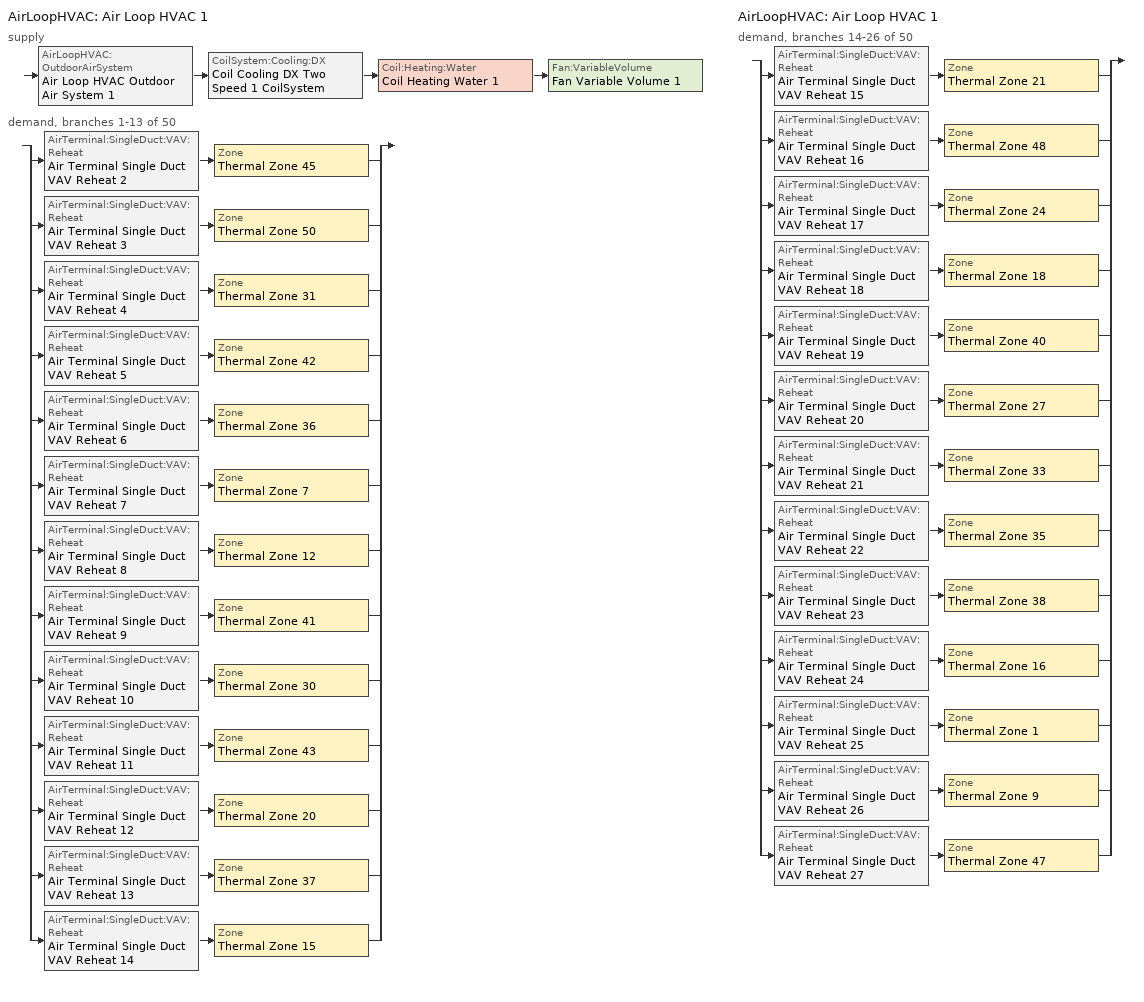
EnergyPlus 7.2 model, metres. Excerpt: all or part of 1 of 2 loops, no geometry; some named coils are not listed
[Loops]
AirLoopHVAC 'Air Loop HVAC 1'
 supply: AirLoopHVAC:OutdoorAirSystem 'Air Loop HVAC Outdoor Air System 1' > CoilSystem:Cooling:DX 'Coil Cooling DX Two Speed 1 CoilSystem' > Coil:Heating:Water 'Coil Heating Water 1' > Fan:VariableVolume 'Fan Variable Volume 1'
 demand, branches 1-13 of 50: split
  | AirTerminal:SingleDuct:VAV:Reheat 'Air Terminal Single Duct VAV Reheat 2' > Zone 'Thermal Zone 45'
  | AirTerminal:SingleDuct:VAV:Reheat 'Air Terminal Single Duct VAV Reheat 3' > Zone 'Thermal Zone 50'
  | AirTerminal:SingleDuct:VAV:Reheat 'Air Terminal Single Duct VAV Reheat 4' > Zone 'Thermal Zone 31'
  | AirTerminal:SingleDuct:VAV:Reheat 'Air Terminal Single Duct VAV Reheat 5' > Zone 'Thermal Zone 42'
  | AirTerminal:SingleDuct:VAV:Reheat 'Air Terminal Single Duct VAV Reheat 6' > Zone 'Thermal Zone 36'
  | AirTerminal:SingleDuct:VAV:Reheat 'Air Terminal Single Duct VAV Reheat 7' > Zone 'Thermal Zone 7'
  | AirTerminal:SingleDuct:VAV:Reheat 'Air Terminal Single Duct VAV Reheat 8' > Zone 'Thermal Zone 12'
  | AirTerminal:SingleDuct:VAV:Reheat 'Air Terminal Single Duct VAV Reheat 9' > Zone 'Thermal Zone 41'
  | AirTerminal:SingleDuct:VAV:Reheat 'Air Terminal Single Duct VAV Reheat 10' > Zone 'Thermal Zone 30'
  | AirTerminal:SingleDuct:VAV:Reheat 'Air Terminal Single Duct VAV Reheat 11' > Zone 'Thermal Zone 43'
  | AirTerminal:SingleDuct:VAV:Reheat 'Air Terminal Single Duct VAV Reheat 12' > Zone 'Thermal Zone 20'
  | AirTerminal:SingleDuct:VAV:Reheat 'Air Terminal Single Duct VAV Reheat 13' > Zone 'Thermal Zone 37'
  | AirTerminal:SingleDuct:VAV:Reheat 'Air Terminal Single Duct VAV Reheat 14' > Zone 'Thermal Zone 15'
AirLoopHVAC 'Air Loop HVAC 1'
 demand, branches 14-26 of 50: split
  | AirTerminal:SingleDuct:VAV:Reheat 'Air Terminal Single Duct VAV Reheat 15' > Zone 'Thermal Zone 21'
  | AirTerminal:SingleDuct:VAV:Reheat 'Air Terminal Single Duct VAV Reheat 16' > Zone 'Thermal Zone 48'
  | AirTerminal:SingleDuct:VAV:Reheat 'Air Terminal Single Duct VAV Reheat 17' > Zone 'Thermal Zone 24'
  | AirTerminal:SingleDuct:VAV:Reheat 'Air Terminal Single Duct VAV Reheat 18' > Zone 'Thermal Zone 18'
  | AirTerminal:SingleDuct:VAV:Reheat 'Air Terminal Single Duct VAV Reheat 19' > Zone 'Thermal Zone 40'
  | AirTerminal:SingleDuct:VAV:Reheat 'Air Terminal Single Duct VAV Reheat 20' > Zone 'Thermal Zone 27'
  | AirTerminal:SingleDuct:VAV:Reheat 'Air Terminal Single Duct VAV Reheat 21' > Zone 'Thermal Zone 33'
  | AirTerminal:SingleDuct:VAV:Reheat 'Air Terminal Single Duct VAV Reheat 22' > Zone 'Thermal Zone 35'
  | AirTerminal:SingleDuct:VAV:Reheat 'Air Terminal Single Duct VAV Reheat 23' > Zone 'Thermal Zone 38'
  | AirTerminal:SingleDuct:VAV:Reheat 'Air Terminal Single Duct VAV Reheat 24' > Zone 'Thermal Zone 16'
  | AirTerminal:SingleDuct:VAV:Reheat 'Air Terminal Single Duct VAV Reheat 25' > Zone 'Thermal Zone 1'
  | AirTerminal:SingleDuct:VAV:Reheat 'Air Terminal Single Duct VAV Reheat 26' > Zone 'Thermal Zone 9'
  | AirTerminal:SingleDuct:VAV:Reheat 'Air Terminal Single Duct VAV Reheat 27' > Zone 'Thermal Zone 47'
[AirLoopHVAC]
Air Loop HVAC 1: Design Supply Air Flow Rate {m3/s}=AutoSize
[Sizing:System]
Air Loop HVAC 1: Type of Load to Size On=Sensible; Design Outdoor Air Flow Rate {m3/s}=Autosize; Minimum System Air Flow Ratio=0.3; Preheat Design Temperature {C}=7; Preheat Design Humidity Ratio {kgWater/kgDryAir}=0.008; Precool Design Temperature {C}=12.8; Precool Design Humidity Ratio {kgWater/kgDryAir}=0.008; Central Cooling Design Supply Air Temperature {C}=12.8; Central Heating Design Supply Air Temperature {C}=12.8; Sizing Option=NonCoincident; 100% Outdoor Air in Cooling=Yes; 100% Outdoor Air in Heating=Yes; Central Cooling Design Supply Air Humidity Ratio {kgWater/kgDryAir}=0.0085; Central Heating Design Supply Air Humidity Ratio {kgWater/kgDryAir}=0.008; Cooling Design Air Flow Method=DesignDay; Cooling Design Air Flow Rate {m3/s}=0; Heating Design Air Flow Method=DesignDay; Heating Design Air Flow Rate {m3/s}=0; System Outdoor Air Method=ZoneSum
[Controller:WaterCoil]
Controller Water Coil 1: Control Variable=Temperature; Action=Normal; Actuator Variable=Flow; Controller Convergence Tolerance {deltaC}=Autosize; Maximum Actuated Flow {m3/s}=Autosize; Minimum Actuated Flow {m3/s}=1e-07
[Controller:OutdoorAir]
Controller Outdoor Air 1: Minimum Outdoor Air Flow Rate {m3/s}=Autosize; Maximum Outdoor Air Flow Rate {m3/s}=Autosize; Economizer Control Type=FixedDryBulb; Economizer Control Action Type=ModulateFlow; Economizer Maximum Limit Dry-Bulb Temperature {C}=30; Economizer Maximum Limit Enthalpy {J/kg}=64000; Economizer Minimum Limit Dry-Bulb Temperature {C}=-100; Lockout Type=NoLockout; Minimum Limit Type=FixedMinimum; High Humidity Control=No; Control High Indoor Humidity Based on Outdoor Humidity Ratio=Yes; Heat Recovery Bypass Control Type=BypassWhenOAFlowGreaterThanMinimum
[SetpointManager:MixedAir] Control Variable=Temperature
Setpoint Manager Mixed Air 3; Setpoint Manager Mixed Air 2; Setpoint Manager Mixed Air 1
[CoilSystem:Cooling:DX]
Coil Cooling DX Two Speed 1 CoilSystem: Availability Schedule=Always_On; Cooling Coil=Coil Cooling DX Two Speed 1
[Coil:Cooling:DX:TwoSpeed]
Coil Cooling DX Two Speed 1: Availability Schedule=Always_On; Rated High Speed Total Cooling Capacity {W}=Autosize; Rated High Speed Sensible Heat Ratio=Autosize; Rated High Speed COP {W/W}=5.5; Rated High Speed Air Flow Rate {m3/s}=Autosize; Total Cooling Capacity Function of Temperature Curve=Curve Biquadratic 1; Total Cooling Capacity Function of Flow Fraction Curve=Curve Quadratic 1; Energy Input Ratio Function of Temperature Curve=Curve Biquadratic 2; Energy Input Ratio Function of Flow Fraction Curve=Curve Quadratic 2; Part Load Fraction Correlation Curve=Curve Quadratic 3; Rated Low Speed Total Cooling Capacity {W}=Autosize; Rated Low Speed Sensible Heat Ratio=0.69; Rated Low Speed COP {W/W}=6.6; Rated Low Speed Air Flow Rate {m3/s}=Autosize; Low Speed Total Cooling Capacity Function of Temperature Curve=Curve Biquadratic 3; Low Speed Energy Input Ratio Function of Temperature Curve=Curve Biquadratic 4; Condenser Type=AirCooled; High Speed Evaporative Condenser Effectiveness=0; Low Speed Evaporative Condenser Effectiveness=0; Basin Heater Capacity {W/K}=10; Basin Heater Setpoint Temperature {C}=2
[Coil:Heating:Water]
Coil Heating Water 1: Availability Schedule=Always_On; U-Factor Times Area Value {W/K}=Autosize; Maximum Water Flow Rate {m3/s}=Autosize; Performance Input Method=UFactorTimesAreaAndDesignWaterFlowRate; Rated Capacity {W}=Autosize; Rated Inlet Water Temperature {C}=82.2; Rated Inlet Air Temperature {C}=16.6; Rated Outlet Water Temperature {C}=71.1; Rated Outlet Air Temperature {C}=32.2; Rated Ratio for Air and Water Convection=0.5
[Fan:VariableVolume]
Fan Variable Volume 1: Availability Schedule=Always_On; Fan Efficiency=0.5; Pressure Rise {Pa}=500; Maximum Flow Rate {m3/s}=AutoSize; Fan Power Minimum Flow Rate Input Method=FixedFlowRate; Fan Power Minimum Flow Fraction=0; Fan Power Minimum Air Flow Rate {m3/s}=0; Motor Efficiency=0.93; Motor In Airstream Fraction=1; Fan Power Coefficient 1=0.0407599; Fan Power Coefficient 2=0.088045; Fan Power Coefficient 3=-0.0729261; Fan Power Coefficient 4=0.94374; Fan Power Coefficient 5=0
[SetpointManager:Scheduled]
Setpoint Manager Scheduled 1: Control Variable=Temperature; Schedule=Deck_Temperature
[AirTerminal:SingleDuct:VAV:Reheat] Availability Schedule=Always_On; Maximum Air Flow Rate {m3/s}=Autosize; Zone Minimum Air Flow Input Method=Constant; Constant Minimum Air Flow Fraction=0.3; Fixed Minimum Air Flow Rate {m3/s}=0.3; Maximum Hot Water or Steam Flow Rate {m3/s}=Autosize; Minimum Hot Water or Steam Flow Rate {m3/s}=0; Convergence Tolerance=0.001; Damper Heating Action=Normal; Maximum Flow per Zone Floor Area During Reheat {m3/s-m2}=Autocalculate; Maximum Flow Fraction During Reheat=Autocalculate; Maximum Reheat Air Temperature {C}=35
Name | Reheat Coil
Air Terminal Single Duct VAV Reheat 2 | Coil Heating Water 3
Air Terminal Single Duct VAV Reheat 3 | Coil Heating Water 4
Air Terminal Single Duct VAV Reheat 4 | Coil Heating Water 5
Air Terminal Single Duct VAV Reheat 5 | Coil Heating Water 6
Air Terminal Single Duct VAV Reheat 6 | Coil Heating Water 7
Air Terminal Single Duct VAV Reheat 7 | Coil Heating Water 8
Air Terminal Single Duct VAV Reheat 8 | Coil Heating Water 9
Air Terminal Single Duct VAV Reheat 9 | Coil Heating Water 10
Air Terminal Single Duct VAV Reheat 10 | Coil Heating Water 11
Air Terminal Single Duct VAV Reheat 11 | Coil Heating Water 12
Air Terminal Single Duct VAV Reheat 12 | Coil Heating Water 13
Air Terminal Single Duct VAV Reheat 13 | Coil Heating Water 14
Air Terminal Single Duct VAV Reheat 14 | Coil Heating Water 15
Air Terminal Single Duct VAV Reheat 15 | Coil Heating Water 16
Air Terminal Single Duct VAV Reheat 16 | Coil Heating Water 17
Air Terminal Single Duct VAV Reheat 17 | Coil Heating Water 18
Air Terminal Single Duct VAV Reheat 18 | Coil Heating Water 19
Air Terminal Single Duct VAV Reheat 19 | Coil Heating Water 20
Air Terminal Single Duct VAV Reheat 20 | Coil Heating Water 21
Air Terminal Single Duct VAV Reheat 21 | Coil Heating Water 22
Air Terminal Single Duct VAV Reheat 22 | Coil Heating Water 23
Air Terminal Single Duct VAV Reheat 23 | Coil Heating Water 24
Air Terminal Single Duct VAV Reheat 24 | Coil Heating Water 25
Air Terminal Single Duct VAV Reheat 25 | Coil Heating Water 26
Air Terminal Single Duct VAV Reheat 26 | Coil Heating Water 27
Air Terminal Single Duct VAV Reheat 27 | Coil Heating Water 28
[ZoneControl:Thermostat] Control Object Type 1=ThermostatSetpoint:DualSetpoint; Control Name 1=Thermostat Setpoint Dual Setpoint 1
Name | Zone or ZoneList | Control Type Schedule
Thermal Zone 35 Thermostat | Thermal Zone 35 | Thermal Zone 35 Thermostat Schedule
Thermal Zone 9 Thermostat | Thermal Zone 9 | Thermal Zone 9 Thermostat Schedule
Thermal Zone 7 Thermostat | Thermal Zone 7 | Thermal Zone 7 Thermostat Schedule
Thermal Zone 1 Thermostat | Thermal Zone 1 | Thermal Zone 1 Thermostat Schedule
Thermal Zone 45 Thermostat | Thermal Zone 45 | Thermal Zone 45 Thermostat Schedule
Thermal Zone 24 Thermostat | Thermal Zone 24 | Thermal Zone 24 Thermostat Schedule
Thermal Zone 27 Thermostat | Thermal Zone 27 | Thermal Zone 27 Thermostat Schedule
Thermal Zone 37 Thermostat | Thermal Zone 37 | Thermal Zone 37 Thermostat Schedule
Thermal Zone 41 Thermostat | Thermal Zone 41 | Thermal Zone 41 Thermostat Schedule
Thermal Zone 31 Thermostat | Thermal Zone 31 | Thermal Zone 31 Thermostat Schedule
Thermal Zone 42 Thermostat | Thermal Zone 42 | Thermal Zone 42 Thermostat Schedule
Thermal Zone 40 Thermostat | Thermal Zone 40 | Thermal Zone 40 Thermostat Schedule
Thermal Zone 47 Thermostat | Thermal Zone 47 | Thermal Zone 47 Thermostat Schedule
Thermal Zone 36 Thermostat | Thermal Zone 36 | Thermal Zone 36 Thermostat Schedule
Thermal Zone 43 Thermostat | Thermal Zone 43 | Thermal Zone 43 Thermostat Schedule
Thermal Zone 12 Thermostat | Thermal Zone 12 | Thermal Zone 12 Thermostat Schedule
Thermal Zone 33 Thermostat | Thermal Zone 33 | Thermal Zone 33 Thermostat Schedule
Thermal Zone 21 Thermostat | Thermal Zone 21 | Thermal Zone 21 Thermostat Schedule
Thermal Zone 20 Thermostat | Thermal Zone 20 | Thermal Zone 20 Thermostat Schedule
Thermal Zone 15 Thermostat | Thermal Zone 15 | Thermal Zone 15 Thermostat Schedule
Thermal Zone 30 Thermostat | Thermal Zone 30 | Thermal Zone 30 Thermostat Schedule
Thermal Zone 18 Thermostat | Thermal Zone 18 | Thermal Zone 18 Thermostat Schedule
Thermal Zone 16 Thermostat | Thermal Zone 16 | Thermal Zone 16 Thermostat Schedule
Thermal Zone 38 Thermostat | Thermal Zone 38 | Thermal Zone 38 Thermostat Schedule
Thermal Zone 48 Thermostat | Thermal Zone 48 | Thermal Zone 48 Thermostat Schedule
Thermal Zone 50 Thermostat | Thermal Zone 50 | Thermal Zone 50 Thermostat Schedule
[ThermostatSetpoint:DualSetpoint]
Thermostat Setpoint Dual Setpoint 1: Heating Setpoint Temperature Schedule=Heating Sch; Cooling Setpoint Temperature Schedule=Cooling Sch
[Zone equipment]
Thermal Zone 35: Air Terminal Single Duct VAV Reheat 22
Thermal Zone 9: Air Terminal Single Duct VAV Reheat 26
Thermal Zone 7: Air Terminal Single Duct VAV Reheat 7
Thermal Zone 1: Air Terminal Single Duct VAV Reheat 25
Thermal Zone 45: Air Terminal Single Duct VAV Reheat 2
Thermal Zone 24: Air Terminal Single Duct VAV Reheat 17
Thermal Zone 27: Air Terminal Single Duct VAV Reheat 20
Thermal Zone 37: Air Terminal Single Duct VAV Reheat 13
Thermal Zone 41: Air Terminal Single Duct VAV Reheat 9
Thermal Zone 31: Air Terminal Single Duct VAV Reheat 4
Thermal Zone 42: Air Terminal Single Duct VAV Reheat 5
Thermal Zone 40: Air Terminal Single Duct VAV Reheat 19
Thermal Zone 47: Air Terminal Single Duct VAV Reheat 27
Thermal Zone 36: Air Terminal Single Duct VAV Reheat 6
Thermal Zone 43: Air Terminal Single Duct VAV Reheat 11
Thermal Zone 12: Air Terminal Single Duct VAV Reheat 8
Thermal Zone 33: Air Terminal Single Duct VAV Reheat 21
Thermal Zone 21: Air Terminal Single Duct VAV Reheat 15
Thermal Zone 20: Air Terminal Single Duct VAV Reheat 12
Thermal Zone 15: Air Terminal Single Duct VAV Reheat 14
Thermal Zone 30: Air Terminal Single Duct VAV Reheat 10
Thermal Zone 18: Air Terminal Single Duct VAV Reheat 18
Thermal Zone 16: Air Terminal Single Duct VAV Reheat 24
Thermal Zone 38: Air Terminal Single Duct VAV Reheat 23
Thermal Zone 48: Air Terminal Single Duct VAV Reheat 16
Thermal Zone 50: Air Terminal Single Duct VAV Reheat 3
[Sizing:Zone] Zone Cooling Design Supply Air Temperature Input Method=SupplyAirTemperature; Zone Cooling Design Supply Air Temperature {C}=14; Zone Heating Design Supply Air Temperature Input Method=SupplyAirTemperature; Zone Heating Design Supply Air Temperature {C}=40; Zone Cooling Design Supply Air Humidity Ratio {kgWater/kgDryAir}=0.0085; Zone Heating Design Supply Air Humidity Ratio {kgWater/kgDryAir}=0.008; Design Specification Outdoor Air Object=ASHRAE_90.1-2004 ClimateZone 1-8 SmallOffice WholeBuilding Ventilation; Cooling Design Air Flow Method=DesignDay; Cooling Design Air Flow Rate {m3/s}=0; Cooling Minimum Air Flow per Zone Floor Area {m3/s-m2}=0.000762; Cooling Minimum Air Flow {m3/s}=0; Cooling Minimum Air Flow Fraction=0; Heating Design Air Flow Method=DesignDay; Heating Design Air Flow Rate {m3/s}=0; Heating Maximum Air Flow per Zone Floor Area {m3/s-m2}=0.002032; Heating Maximum Air Flow {m3/s}=0.141576; Heating Maximum Air Flow Fraction=0.3
Thermal Zone 35; Thermal Zone 9; Thermal Zone 7; Thermal Zone 1; Thermal Zone 45; Thermal Zone 24; Thermal Zone 27; Thermal Zone 37; Thermal Zone 41; Thermal Zone 31; Thermal Zone 42; Thermal Zone 40; Thermal Zone 47; Thermal Zone 36; Thermal Zone 43; Thermal Zone 12; Thermal Zone 33; Thermal Zone 21; Thermal Zone 20; Thermal Zone 15; Thermal Zone 30; Thermal Zone 18; Thermal Zone 16; Thermal Zone 38; Thermal Zone 48; Thermal Zone 50
[DesignSpecification:OutdoorAir]
ASHRAE_90.1-2004 ClimateZone 1-8 SmallOffice WholeBuilding Ventilation: Outdoor Air Method=Sum; Outdoor Air Flow per Person {m3/s-person}=0.00943895; Outdoor Air Flow per Zone Floor Area {m3/s-m2}=0; Outdoor Air Flow per Zone {m3/s}=0; Outdoor Air Flow Air Changes per Hour {1/hr}=0
[Schedule:Day:Interval]
Always_On_Summer_Design_Day; Always_On_Default; Always_On_Winter_Design_Day: No, 24:00, 1
Deck_Temperature_Winter_Design_Day; Deck_Temperature_Summer_Design_Day; Deck_Temperature_Default: No, 24:00, 12.8
Heating Sch Default: No, 24:00, 24
Cooling Sch Default: No, 24:00, 28
[Schedule:Week:Daily]
Schedule:Week:Daily {decee878-5c1b-4294-8b5a-a865c7c022a1}: Always_On_Default, Always_On_Default, Always_On_Default, Always_On_Default, Always_On_Default, Always_On_Default, Always_On_Default, Always_On_Default, Always_On_Summer_Design_Day, Always_On_Winter_Design_Day, Always_On_Default, Always_On_Default
Schedule:Week:Daily {14fb0750-4cdd-43a9-9848-a3207bec72bd}: Heating Sch Default, Heating Sch Default, Heating Sch Default, Heating Sch Default, Heating Sch Default, Heating Sch Default, Heating Sch Default, Heating Sch Default, Heating Sch Default, Heating Sch Default, Heating Sch Default, Heating Sch Default
Schedule:Week:Daily {1cc4341e-ab20-4138-a084-5d374a61ef16}: Deck_Temperature_Default, Deck_Temperature_Default, Deck_Temperature_Default, Deck_Temperature_Default, Deck_Temperature_Default, Deck_Temperature_Default, Deck_Temperature_Default, Deck_Temperature_Default, Deck_Temperature_Summer_Design_Day, Deck_Temperature_Winter_Design_Day, Deck_Temperature_Default, Deck_Temperature_Default
Schedule:Week:Daily {f7909afc-74b5-4cb7-a983-7970169581c6}: Cooling Sch Default, Cooling Sch Default, Cooling Sch Default, Cooling Sch Default, Cooling Sch Default, Cooling Sch Default, Cooling Sch Default, Cooling Sch Default, Cooling Sch Default, Cooling Sch Default, Cooling Sch Default, Cooling Sch Default
[Schedule:Year]
Always_On: Schedule:Week:Daily {decee878-5c1b-4294-8b5a-a865c7c022a1}, 1, 1, 12, 31
Heating Sch: Schedule:Week:Daily {14fb0750-4cdd-43a9-9848-a3207bec72bd}, 1, 1, 12, 31
Deck_Temperature: Schedule:Week:Daily {1cc4341e-ab20-4138-a084-5d374a61ef16}, 1, 1, 12, 31
Cooling Sch: Schedule:Week:Daily {f7909afc-74b5-4cb7-a983-7970169581c6}, 1, 1, 12, 31
[Schedule:Compact]
Thermal Zone 35 Thermostat Schedule; Thermal Zone 9 Thermostat Schedule; Thermal Zone 7 Thermostat Schedule; Thermal Zone 1 Thermostat Schedule; Thermal Zone 45 Thermostat Schedule; Thermal Zone 24 Thermostat Schedule; Thermal Zone 27 Thermostat Schedule; Thermal Zone 37 Thermostat Schedule; Thermal Zone 41 Thermostat Schedule; Thermal Zone 31 Thermostat Schedule; Thermal Zone 42 Thermostat Schedule; Thermal Zone 40 Thermostat Schedule; Thermal Zone 47 Thermostat Schedule; Thermal Zone 36 Thermostat Schedule; Thermal Zone 43 Thermostat Schedule; Thermal Zone 12 Thermostat Schedule; Thermal Zone 33 Thermostat Schedule; Thermal Zone 21 Thermostat Schedule; Thermal Zone 20 Thermostat Schedule; Thermal Zone 15 Thermostat Schedule; Thermal Zone 30 Thermostat Schedule; Thermal Zone 18 Thermostat Schedule; Thermal Zone 16 Thermostat Schedule; Thermal Zone 38 Thermostat Schedule; Thermal Zone 48 Thermostat Schedule; Thermal Zone 50 Thermostat Schedule: Through: 12/31, For: AllDays, Until: 24:00, 4
[Curve:Biquadratic]
Name | Coefficient1 Constant | Coefficient2 x | Coefficient3 x**2 | Coefficient4 y | Coefficient5 y**2 | Coefficient6 x*y | Minimum Value of x {BasedOnField A2} | Maximum Value of x {BasedOnField A2} | Minimum Value of y {BasedOnField A3} | Maximum Value of y {BasedOnField A3}
Curve Biquadratic 1 | 0.42415 | 0.04426 | -0.00042 | 0.00333 | -8e-05 | -0.00021 | 17 | 22 | 13 | 46
Curve Biquadratic 2 | 1.23649 | -0.02431 | 0.00057 | -0.01434 | 0.00063 | -0.00038 | 17 | 22 | 13 | 46
Curve Biquadratic 3; Curve Biquadratic 4 | 0 | 0 | 0 | 0 | 0 | 0 | 0 | 1 | 0 | 1
[Curve:Quadratic]
Name | Coefficient1 Constant | Coefficient2 x | Coefficient3 x**2 | Minimum Value of x {BasedOnField A2} | Maximum Value of x {BasedOnField A2}
Curve Quadratic 1 | 0.77136 | 0.34053 | -0.11088 | 0.75918 | 1.13877
Curve Quadratic 2 | 1.2055 | -0.32953 | 0.12308 | 0.75918 | 1.13877
Curve Quadratic 3 | 0.771 | 0.229 | 0 | 0 | 1
